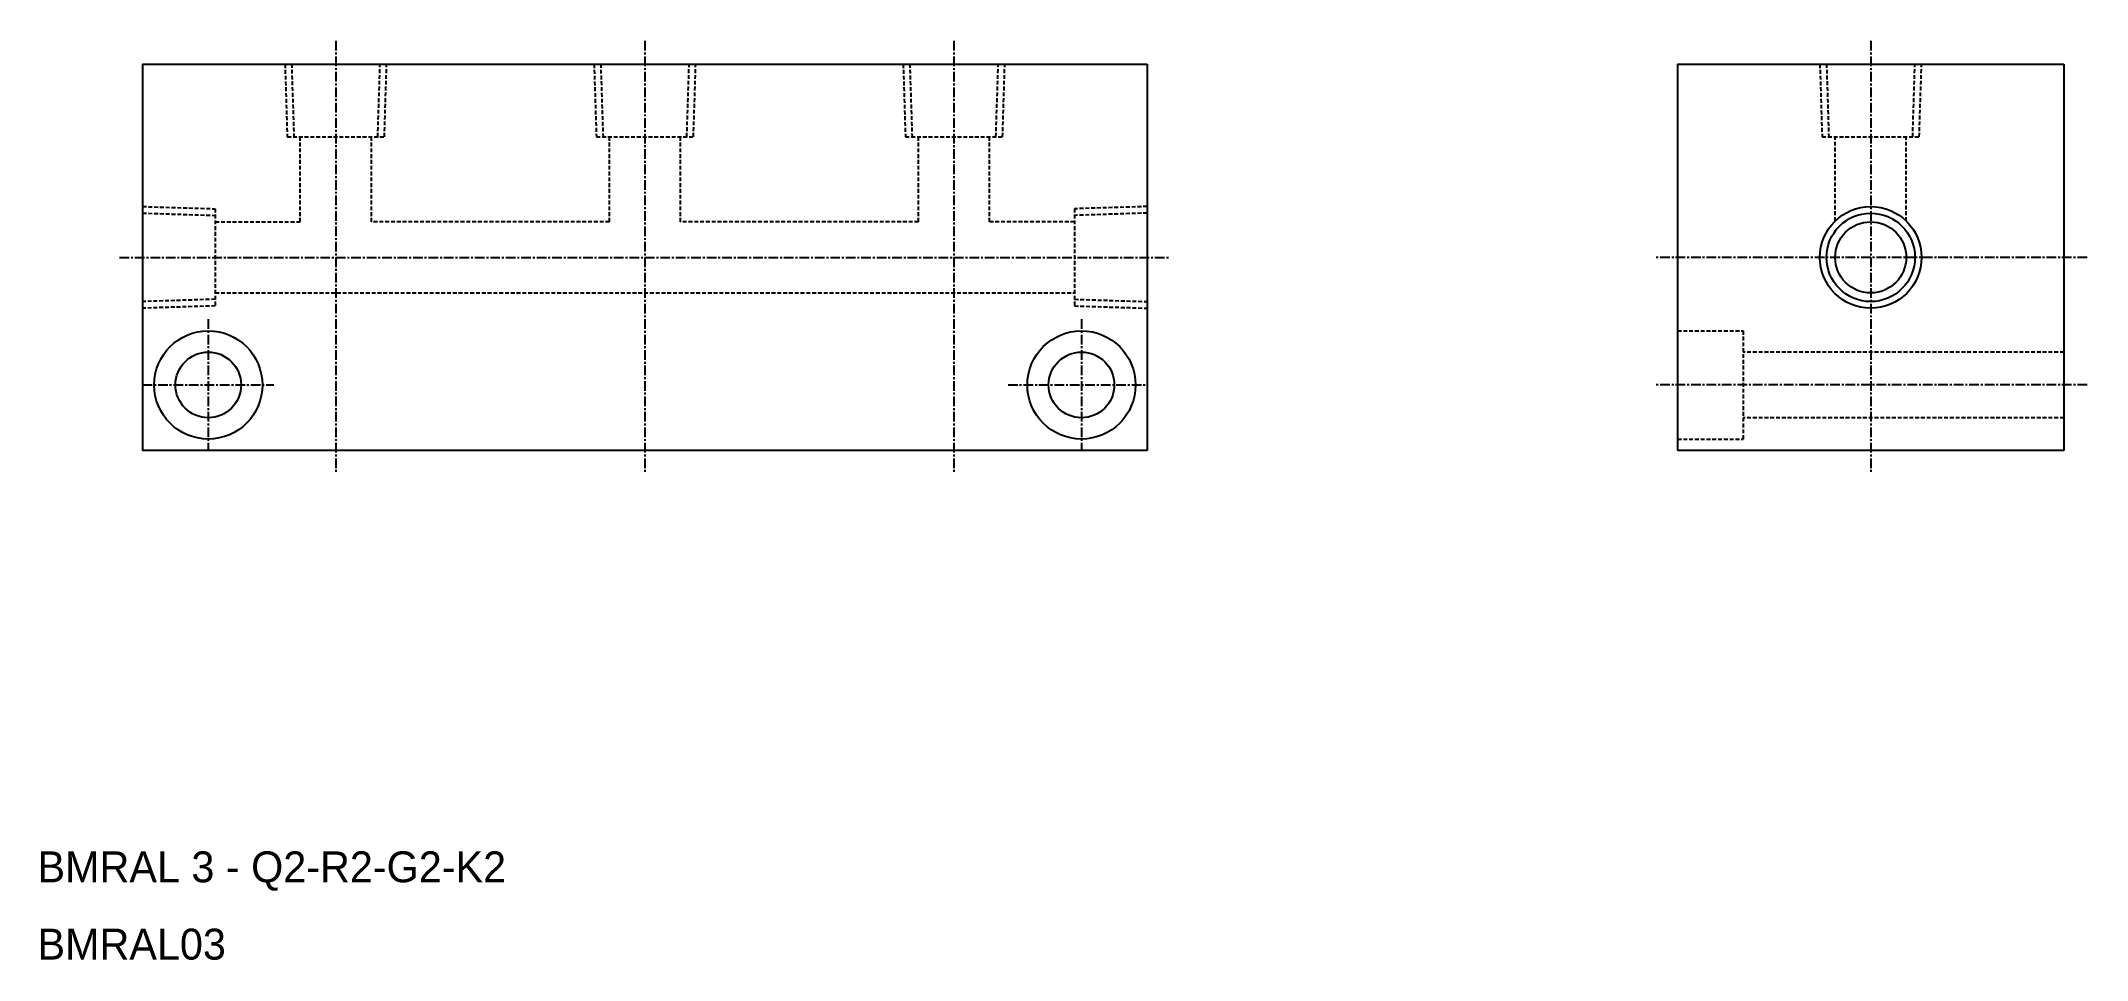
# Model space of a CAD drawing. Extents: x 1513 to 1778, y 380 to 499.
import ezdxf

# ---------------------------------------------------------------- set-up
doc = ezdxf.new("R2010")
doc.units = 0
doc.linetypes.add('CENTER', pattern=[2, 1.25, -0.25, 0.25, -0.25])
doc.linetypes.add('DASHED', pattern=[0.75, 0.5, -0.25])
doc.layers.get('0').update_dxf_attribs({"linetype": 'CONTINUOUS'})
doc.layers.add('CENTER', color=1, linetype='CENTER')

msp = doc.modelspace()

# ---------------------------------------------------------------- linework, layer by layer
at = {"color": 7, "linetype": 'CONTINUOUS'}
for p, q in [((1526.23, 495.63), (1656.23, 495.63)), ((1526.23, 495.63), (1526.23, 445.63)), ((1656.23, 495.63), (1656.23, 445.63)), ((1724.87, 495.63), (1774.87, 495.63)), ((1724.87, 495.63), (1724.87, 445.63)), ((1774.87, 495.63), (1774.87, 445.63)), ((1656.23, 445.63), (1526.23, 445.63)), ((1774.87, 445.63), (1724.87, 445.63))]:
    msp.add_line(p, q, dxfattribs=at)
at = {"color": 3, "linetype": 'DASHED'}
for p, q in [((1544.66, 495.63), (1544.95, 486.23)), ((1545.51, 495.66), (1545.81, 486.23)), ((1556.66, 486.23), (1556.96, 495.66)), ((1557.52, 486.23), (1557.81, 495.63)), ((1584.66, 495.63), (1584.95, 486.23)), ((1585.51, 495.66), (1585.81, 486.23)), ((1596.66, 486.23), (1596.96, 495.66)), ((1597.52, 486.23), (1597.81, 495.63)), ((1624.66, 495.63), (1624.95, 486.23)), ((1625.51, 495.66), (1625.81, 486.23)), ((1636.66, 486.23), (1636.96, 495.66)), ((1637.52, 486.23), (1637.81, 495.63)), ((1743.29, 495.63), (1743.58, 486.23)), ((1744.15, 495.66), (1744.44, 486.23)), ((1755.3, 486.23), (1755.59, 495.66)), ((1756.15, 486.23), (1756.45, 495.63)), ((1544.95, 486.23), (1557.52, 486.23)), ((1546.63, 475.23), (1546.63, 486.23)), ((1555.83, 475.23), (1555.83, 486.23)), ((1584.95, 486.23), (1597.52, 486.23)), ((1586.63, 475.23), (1586.63, 486.23)), ((1595.83, 475.23), (1595.83, 486.23)), ((1624.95, 486.23), (1637.52, 486.23)), ((1626.63, 475.23), (1626.63, 486.23)), ((1635.83, 475.23), (1635.83, 486.23)), ((1743.58, 486.23), (1756.15, 486.23)), ((1745.27, 475.34), (1745.27, 486.23)), ((1754.47, 475.34), (1754.47, 486.23)), ((1526.23, 477.21), (1535.63, 476.92)), ((1535.63, 476.92), (1535.63, 464.35)), ((1656.23, 477.21), (1646.83, 476.92)), ((1646.83, 476.92), (1646.83, 464.35)), ((1526.23, 476.36), (1535.63, 476.06)), ((1535.63, 475.23), (1546.63, 475.23)), ((1586.63, 475.23), (1555.83, 475.23)), ((1626.63, 475.23), (1595.83, 475.23)), ((1646.83, 475.23), (1635.83, 475.23)), ((1656.23, 476.36), (1646.83, 476.06)), ((1535.63, 465.21), (1526.23, 464.91)), ((1535.63, 464.35), (1526.23, 464.06)), ((1535.63, 466.03), (1646.83, 466.03)), ((1646.83, 465.21), (1656.23, 464.91)), ((1646.83, 464.35), (1656.23, 464.06)), ((1724.87, 461.13), (1733.37, 461.13)), ((1733.37, 461.13), (1733.37, 447.13)), ((1774.87, 458.38), (1733.37, 458.38)), ((1774.87, 449.88), (1733.37, 449.88)), ((1724.87, 447.13), (1733.37, 447.13))]:
    msp.add_line(p, q, dxfattribs=at)
at = {"color": 3, "linetype": 'CONTINUOUS'}
msp.add_circle((1749.87, 470.63), 6.58, dxfattribs=at)
at = {"color": 7, "linetype": 'CONTINUOUS'}
for centre, radius in [((1749.87, 470.63), 5.72), ((1749.87, 470.63), 4.6), ((1534.73, 454.13), 7), ((1647.73, 454.13), 7), ((1534.73, 454.13), 4.25), ((1647.73, 454.13), 4.25)]:
    msp.add_circle(centre, radius, dxfattribs=at)
at = {"layer": 'CENTER', "color": 1, "linetype": 'CENTER'}
for p, q in [((1551.23, 498.63), (1551.23, 442.63)), ((1591.23, 498.63), (1591.23, 442.63)), ((1631.23, 498.63), (1631.23, 442.63)), ((1749.87, 498.63), (1749.87, 442.63)), ((1523.23, 470.63), (1659.23, 470.63)), ((1777.87, 470.63), (1721.87, 470.63)), ((1534.73, 462.63), (1534.73, 445.63)), ((1647.73, 462.63), (1647.73, 445.63)), ((1526.23, 454.13), (1543.23, 454.13)), ((1638.23, 454.13), (1656.23, 454.13)), ((1777.87, 454.13), (1721.87, 454.13))]:
    msp.add_line(p, q, dxfattribs=at)

# ---------------------------------------------------------------- texts
at = {"color": 7, "linetype": 'CONTINUOUS'}
for s, p in [('BMRAL 3 - Q2-R2-G2-K2', (1512.63, 389.78)), ('BMRAL03', (1512.63, 379.78))]:
    msp.add_text(s, height=4, dxfattribs=at).set_placement(p)

doc.saveas('drawing.dxf')
